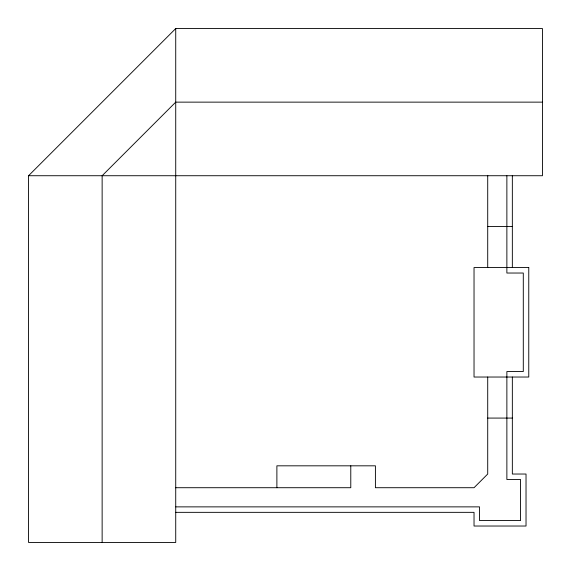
<?xml version="1.0" encoding="UTF-8"?>
<svg xmlns="http://www.w3.org/2000/svg" width="571" height="571" viewBox="0 0 571 571"><rect width="100%" height="100%" fill="white"/><g stroke="black" fill="none" stroke-linecap="round" stroke-linejoin="round"><path stroke-width="0.86" d="M28.55 175.725L175.725 28.55L542.45 28.55L542.45 175.725L28.55 175.725L28.55 542.45L175.725 542.45L175.725 28.55M542.45 102.138L175.725 102.138L102.138 175.725L102.138 542.45M487.713 226.509L512.344 226.509M487.713 418.079L512.344 418.079M175.425 487.713L350.78 487.713L350.78 465.822M175.832 506.87L479.504 506.87L479.504 520.559L520.559 520.559L520.559 479.504L506.87 479.504L506.87 371.557L523.293 371.557L523.293 273.031L506.87 273.031L506.87 175.818M175.583 512.344L474.03 512.344L474.03 526.027L526.027 526.027L526.027 474.03L512.344 474.03L512.344 377.031M512.344 175.468L512.344 267.556M487.713 175.34L487.713 267.556M487.713 377.031L487.713 474.03L474.03 487.713L375.411 487.713L375.411 465.822L276.885 465.822L276.885 487.713M528.767 267.556L474.03 267.556L474.03 377.031L528.767 377.031L528.767 267.556"/></g></svg>
